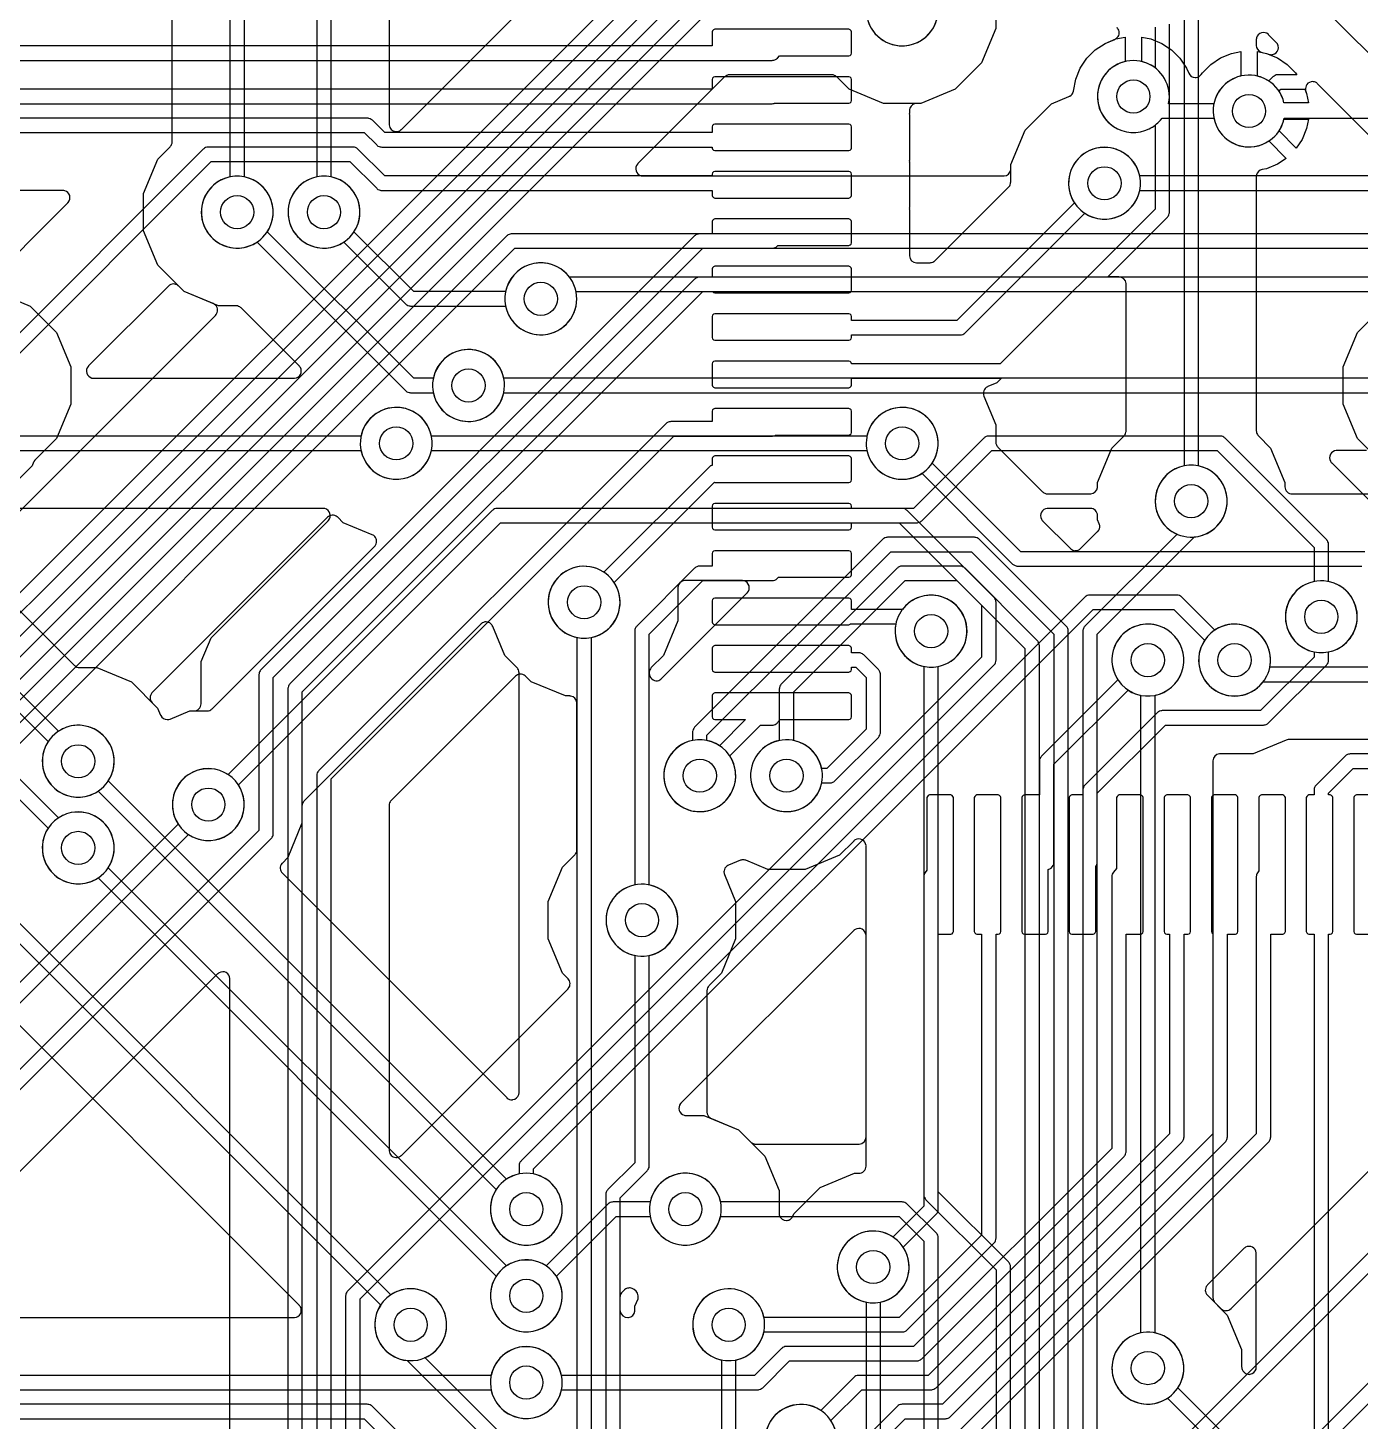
# Model space of a CAD drawing. Header units: millimetres. Extents: x 0 to 100, y 0 to 100.
# Drawn here: x 45.95 to 60, y 57.2 to 71.9 of the extents above; entities that cross this region are included whole.
import ezdxf

# ---------------------------------------------------------------- set-up
doc = ezdxf.new("R2010")
doc.units = ezdxf.units.MM

msp = doc.modelspace()

# ---------------------------------------------------------------- linework, layer by layer
at = {"layer": '16_copper'}
for points in [[(49.147, 69.58, 0.818106), (49.149, 70.323), (49.149, 76.505), (49.148, 76.513), (49.147, 76.522, 0.087654), (49.137, 76.546), (49.132, 76.552), (49.127, 76.559), (33.866, 91.82), (33.984, 91.938), (33.984, 92.562), (33.542, 93.004), (32.918, 93.004), (32.476, 92.562), (32.476, 91.938), (32.918, 91.496), (33.542, 91.496), (33.758, 91.712), (48.997, 76.473), (48.997, 70.323), (48.951, 70.31, 0.876976), (49.098, 69.573)], [(57.978, 71.095), (57.979, 71.097, 0.376374), (57.729, 71.53), (57.695, 71.539), (57.695, 71.798), (57.792, 71.779), (57.907, 71.731), (58.01, 71.662), (58.098, 71.574), (58.167, 71.47), (58.19, 71.417, 0.29476), (58.258, 71.37), (58.264, 71.37), (58.27, 71.37, 0.171147), (58.323, 71.404), (58.335, 71.421), (58.423, 71.509), (58.527, 71.579), (58.642, 71.626), (58.739, 71.646), (58.739, 71.386), (58.705, 71.377, 0.2663), (58.455, 71.095)], [(58.994, 71.358), (58.948, 71.377), (58.914, 71.386), (58.914, 71.646), (59.011, 71.626), (59.126, 71.579), (59.229, 71.509), (59.317, 71.421), (59.332, 71.399), (59.131, 71.399), (59.123, 71.398), (59.114, 71.398, 0.087654), (59.09, 71.387), (59.084, 71.382), (59.077, 71.377), (59.035, 71.335)], [(51.433, 68.665, 0.414214), (51.731, 69.111), (51.73, 69.113), (64.094, 69.113), (64.106, 69.068, 1), (64.824, 69.311), (64.805, 69.357, 0.714263), (64.094, 69.266), (51.66, 69.266), (51.644, 69.287, 1), (51.074, 68.787), (51.109, 68.752, 0.198912), (51.384, 68.659)], [(50.671, 67.751, 0.301666), (50.968, 68.047), (60.436, 68.047), (60.449, 68.001, 1), (61.166, 68.245), (61.148, 68.29, 0.714263), (60.436, 68.199), (50.968, 68.199), (50.956, 68.245, 1), (50.238, 68.001), (50.257, 67.955, 0.303347), (50.622, 67.745)], [(49.909, 67.141, 0.301666), (50.206, 67.437), (54.798, 67.437), (54.81, 67.391, 1), (55.528, 67.635), (55.509, 67.681, 0.714263), (54.798, 67.589), (50.206, 67.589), (50.194, 67.635, 1), (49.476, 67.391), (49.495, 67.346, 0.303347), (49.86, 67.135)], [(47.928, 63.331, 0.532534), (48.17, 63.912), (50.933, 66.675), (55.321, 66.675), (55.33, 66.676), (55.338, 66.677, 0.087654), (55.363, 66.687), (55.368, 66.692), (55.375, 66.697), (56.115, 67.437), (58.49, 67.437), (59.512, 66.415), (59.512, 66.056), (59.467, 66.043, 1), (59.71, 65.326), (59.756, 65.344, 0.714263), (59.665, 66.056), (59.665, 66.446), (59.663, 66.455), (59.663, 66.463, 0.087654), (59.652, 66.488), (59.648, 66.493), (59.642, 66.5), (58.575, 67.567), (58.569, 67.572), (58.562, 67.578, 0.087651), (58.538, 67.588), (58.53, 67.588), (58.522, 67.589), (56.083, 67.589), (56.075, 67.588), (56.066, 67.588, 0.087654), (56.042, 67.577), (56.036, 67.572), (56.029, 67.567), (55.29, 66.827), (50.902, 66.827), (50.893, 66.826), (50.885, 66.826, 0.087654), (50.86, 66.815), (50.855, 66.81), (50.848, 66.805), (48.062, 64.02), (48.021, 64.043, 1), (47.686, 63.363), (47.732, 63.344, 0.09849), (47.878, 63.325)], [(47.424, 64.6, 0.087643), (47.45, 64.605), (47.657, 64.691), (47.84, 64.691), (47.848, 64.692), (47.857, 64.693, 0.087654), (47.881, 64.703), (47.887, 64.708), (47.894, 64.713), (49.605, 66.425), (49.611, 66.433), (49.617, 66.44, 0.383473), (49.597, 66.54), (49.59, 66.544), (49.581, 66.549), (49.275, 66.676), (49.218, 66.733), (49.213, 66.737, 0.39257), (49.11, 66.733), (47.262, 64.885), (47.259, 64.88, 0.392527), (47.262, 64.777), (47.319, 64.72), (47.35, 64.646), (47.353, 64.641, 0.274641), (47.418, 64.599)], [(56.998, 66.382, 0.197431), (57.051, 66.403), (57.23, 66.582), (57.231, 66.583), (57.232, 66.584, 0.218356), (57.252, 66.645), (57.249, 66.655), (57.247, 66.663), (57.247, 66.664), (57.246, 66.665), (57.229, 66.707), (57.229, 66.751, 0.414214), (57.153, 66.827), (56.704, 66.827), (56.701, 66.827), (56.698, 66.827, 0.54841), (56.637, 66.714), (56.642, 66.707), (56.646, 66.701, 0.015772), (56.65, 66.697), (56.944, 66.403), (56.948, 66.4, 0.163397), (56.993, 66.381)], [(48.232, 39.862, 0.818106), (48.235, 40.605), (48.235, 49.651), (51.87, 53.286), (51.875, 53.293), (51.88, 53.299, 0.087651), (51.89, 53.324), (51.891, 53.331), (51.892, 53.34), (51.892, 65.466), (51.938, 65.478, 1), (51.694, 66.196), (51.648, 66.177, 0.714263), (51.74, 65.466), (51.74, 53.372), (48.105, 49.736), (48.099, 49.729), (48.094, 49.723, 0.087651), (48.084, 49.698), (48.083, 49.691), (48.082, 49.682), (48.082, 40.605), (48.037, 40.592, 0.876976), (48.183, 39.855)], [(52.581, 65.01), (52.589, 65.01, 0.081844), (52.615, 65.019), (52.622, 65.024), (52.628, 65.028, 0.014521), (52.632, 65.032), (53.535, 65.935), (53.537, 65.938), (53.539, 65.939, 0.54841), (53.502, 66.063), (53.494, 66.064), (53.486, 66.065, 0.01577), (53.482, 66.065), (52.88, 66.065), (52.874, 66.065, 0.371552), (52.805, 65.995), (52.805, 65.995), (52.805, 65.994), (52.804, 65.989), (52.804, 65.64), (52.653, 65.277), (52.524, 65.148), (52.519, 65.141), (52.514, 65.135, 0.087651), (52.504, 65.11), (52.503, 65.103, 0.431391), (52.573, 65.01)], [(51.062, 60.591), (51.065, 60.591, 0.294754), (51.127, 60.645), (51.129, 60.654), (51.13, 60.661, 0.01577), (51.13, 60.666), (51.13, 65.094), (51.129, 65.103), (51.128, 65.111, 0.087654), (51.118, 65.135), (51.113, 65.141), (51.108, 65.148), (50.979, 65.277), (50.852, 65.583), (50.847, 65.591), (50.842, 65.6, 0.383476), (50.742, 65.619), (50.736, 65.614), (50.728, 65.607), (48.864, 63.743), (48.859, 63.737), (48.853, 63.73, 0.087651), (48.843, 63.706), (48.843, 63.698), (48.841, 63.69), (48.841, 63.507), (48.691, 63.144), (48.634, 63.086), (48.63, 63.082, 0.39257), (48.634, 62.979), (51, 60.612), (51.002, 60.61), (51.004, 60.608, 0.198911), (51.06, 60.59)], [(57.834, 57.388, 0.818106), (57.836, 58.131), (57.836, 64.856), (57.881, 64.868, 1), (57.638, 65.586), (57.592, 65.567, 0.714263), (57.683, 64.856), (57.683, 58.131), (57.638, 58.118, 0.876976), (57.784, 57.381)], [(62.253, 64.703, 1), (62.105, 65.447), (62.057, 65.434, 0.2663), (61.808, 65.151), (59.045, 65.151), (59.046, 65.153, 1), (58.302, 65.301), (58.296, 65.252, 0.716589), (58.959, 64.977), (58.975, 64.999), (61.808, 64.999), (61.82, 64.953, 0.339454), (62.204, 64.697)], [(51.28, 59.064, 1), (51.132, 59.808), (51.085, 59.795, 0.063998), (50.998, 59.752), (46.798, 63.952), (46.822, 63.993, 1), (46.142, 64.328), (46.123, 64.282, 0.714262), (46.691, 63.844), (50.89, 59.645), (50.866, 59.604, 0.577348), (51.231, 59.058)], [(51.28, 58.15, 1), (51.132, 58.893), (51.085, 58.88, 0.063998), (50.998, 58.838), (46.798, 63.037), (46.822, 63.078, 1), (46.142, 63.414), (46.123, 63.368, 0.714262), (46.691, 62.93), (50.89, 58.73), (50.866, 58.689, 0.577348), (51.231, 58.143)], [(54.717, 60.123, 0.392588), (54.788, 60.198), (54.788, 63.265), (54.787, 63.268), (54.788, 63.271, 0.548396), (54.674, 63.332), (54.667, 63.327), (54.661, 63.322, 0.015772), (54.658, 63.319), (54.509, 63.171), (54.146, 63.02), (53.753, 63.02), (53.522, 63.116), (53.513, 63.118), (53.505, 63.121, 0.087652), (53.479, 63.121), (53.472, 63.118), (53.463, 63.116), (53.337, 63.064), (53.332, 63.061, 0.392506), (53.296, 62.964), (53.413, 62.68), (53.413, 62.288), (53.263, 61.924), (53.134, 61.795), (53.129, 61.788), (53.123, 61.782, 0.087651), (53.113, 61.757), (53.113, 61.75), (53.111, 61.741), (53.111, 60.461), (53.112, 60.46), (53.111, 60.458, 0.218346), (53.14, 60.402), (53.15, 60.396), (53.156, 60.392, 0.00789), (53.158, 60.391), (53.442, 60.273), (53.572, 60.144), (53.578, 60.139), (53.585, 60.134, 0.087651), (53.609, 60.124), (53.617, 60.123), (53.626, 60.122), (54.712, 60.122)], [(50.061, 57.845, 1), (49.913, 58.589), (49.865, 58.576, 0.063998), (49.779, 58.533), (45.579, 62.733), (45.603, 62.774, 1), (44.923, 63.109), (44.904, 63.063, 0.714262), (45.471, 62.625), (49.671, 58.425), (49.647, 58.384, 0.577348), (50.012, 57.839)], [(57.986, 56.321, 0.532534), (58.228, 56.901), (62.733, 61.406), (62.774, 61.382, 1), (63.109, 62.062), (63.063, 62.081, 0.714262), (62.625, 61.513), (58.121, 57.009), (58.08, 57.033, 1), (57.744, 56.353), (57.79, 56.334, 0.09849), (57.937, 56.315)], [(58.596, 55.559, 0.532534), (58.838, 56.139), (63.342, 60.644), (63.383, 60.62, 1), (63.718, 61.3), (63.673, 61.319, 0.714262), (63.234, 60.751), (58.73, 56.247), (58.689, 56.271, 1), (58.354, 55.591), (58.4, 55.572, 0.09849), (58.546, 55.553)], [(55.548, 56.321, 0.818106), (55.55, 57.064), (55.55, 59.131), (55.549, 59.14), (55.548, 59.148, 0.087654), (55.538, 59.173), (55.533, 59.178), (55.527, 59.185), (55.223, 59.49), (55.216, 59.495), (55.209, 59.5, 0.087651), (55.185, 59.51), (55.177, 59.511), (55.169, 59.512), (53.254, 59.512), (53.242, 59.558, 1), (52.524, 59.314), (52.543, 59.268, 0.714263), (53.254, 59.36), (55.137, 59.36), (55.397, 59.1), (55.397, 57.064), (55.352, 57.052, 0.876976), (55.498, 56.315)], [(51.28, 57.235, 1), (51.132, 57.979), (51.085, 57.966, 0.2663), (50.835, 57.683), (41.942, 57.683), (41.007, 58.618), (41.031, 58.659, 1), (40.351, 58.994), (40.332, 58.948, 0.714262), (40.899, 58.51), (41.856, 57.553), (41.863, 57.548), (41.869, 57.543, 0.087651), (41.894, 57.533), (41.901, 57.532), (41.91, 57.531), (50.835, 57.531), (50.848, 57.485, 0.339454), (51.231, 57.229)], [(51.28, 54.645, 0.818106), (51.283, 55.388), (51.283, 55.626), (51.281, 55.634), (51.281, 55.643, 0.087654), (51.27, 55.667), (51.266, 55.673), (51.26, 55.68), (49.584, 57.356), (49.577, 57.361), (49.571, 57.367, 0.087651), (49.546, 57.377), (49.539, 57.377), (49.53, 57.379), (41.672, 57.379), (41.659, 57.424, 1), (40.942, 57.181), (40.96, 57.135, 0.714263), (41.672, 57.226), (49.498, 57.226), (51.13, 55.594), (51.13, 55.388), (51.085, 55.375, 0.876976), (51.231, 54.638)], [(53.109, 54.492, 0.532534), (53.352, 55.073), (54.156, 55.877), (54.161, 55.884), (54.166, 55.89, 0.087651), (54.176, 55.915), (54.177, 55.922), (54.178, 55.931), (54.178, 56.626), (54.224, 56.639, 1), (53.98, 57.356), (53.934, 57.338, 0.714263), (54.026, 56.626), (54.026, 55.962), (53.244, 55.18), (53.203, 55.204, 1), (52.868, 54.524), (52.913, 54.505, 0.09849), (53.06, 54.486)]]:
    msp.add_lwpolyline(points, format="xyb", close=True, dxfattribs=at)
for points in [[(30.448, 90.754), (48.082, 73.12), (48.082, 70.323), (48.037, 70.31, 0.876976), (48.183, 69.573), (48.232, 69.58, 0.818106), (48.235, 70.323), (48.235, 73.152), (48.233, 73.16), (48.233, 73.169, 0.087654), (48.222, 73.193), (48.218, 73.199), (48.212, 73.206), (30.534, 90.884)], [(49.759, 73.764), (49.759, 70.877), (49.759, 70.874), (49.759, 70.871, 0.374468), (49.83, 70.801), (49.838, 70.801), (49.846, 70.801, 0.090532), (49.872, 70.81), (49.879, 70.816), (49.885, 70.82, 0.015772), (49.889, 70.823), (53.078, 74.013)], [(38.307, 59.241), (47.929, 68.863), (47.935, 68.871), (47.941, 68.879, 0.383473), (47.92, 68.979), (47.914, 68.982), (47.904, 68.988), (47.599, 69.114), (47.321, 69.392), (47.171, 69.755), (47.171, 70.148), (47.321, 70.511), (47.45, 70.64), (47.455, 70.647), (47.461, 70.654, 0.087651), (47.471, 70.678), (47.471, 70.686), (47.473, 70.694), (47.473, 72.836)], [(56.157, 72.282), (56.157, 71.889), (56.006, 71.526), (55.728, 71.248), (55.365, 71.097), (54.972, 71.097), (54.609, 71.248), (54.48, 71.377), (54.473, 71.382), (54.467, 71.388, 0.087651), (54.442, 71.398), (54.435, 71.398), (54.426, 71.399), (53.351, 71.399), (53.342, 71.398), (53.334, 71.398, 0.087654), (53.309, 71.387), (53.304, 71.382), (53.297, 71.377), (52.383, 70.463), (52.381, 70.46), (52.379, 70.459, 0.54841), (52.416, 70.335), (52.424, 70.334), (52.432, 70.333, 0.01577), (52.436, 70.333), (56.238, 70.333), (56.244, 70.333, 0.353397), (56.314, 70.398), (56.314, 70.403), (56.315, 70.409), (56.315, 70.453), (56.465, 70.816), (56.743, 71.094), (56.928, 71.171), (56.932, 71.173), (56.937, 71.175, 0.144307), (56.967, 71.206), (56.968, 71.21), (56.969, 71.211), (56.969, 71.213, 0.045444), (56.974, 71.226), (56.999, 71.355), (57.047, 71.47), (57.116, 71.574), (57.204, 71.662), (57.308, 71.731), (57.423, 71.779), (57.52, 71.798), (57.52, 71.539), (57.485, 71.53, 1), (57.729, 70.812), (57.775, 70.831, 0.098492), (57.892, 70.921), (57.909, 70.942), (58.455, 70.942), (58.468, 70.897, 0.764881), (59.198, 70.942), (61.996, 70.942)], [(54.81, 71.963, 1), (55.528, 72.207)], [(52.981, 72.139), (38.199, 57.356), (38.193, 57.349), (38.188, 57.343, 0.087651), (38.178, 57.318), (38.177, 57.311), (38.176, 57.302), (38.176, 47.428)], [(62.452, 70.333), (57.674, 70.333), (57.661, 70.378, 1), (56.944, 70.135), (56.962, 70.089, 0.714263), (57.674, 70.18), (62.484, 70.18)], [(62.3, 69.723), (51.054, 69.723), (51.046, 69.722), (51.037, 69.721, 0.087654), (51.013, 69.711), (51.007, 69.706), (51, 69.701), (43.99, 62.69), (43.985, 62.683), (43.979, 62.677, 0.087651), (43.969, 62.652), (43.969, 62.645), (43.967, 62.636), (43.967, 62.55), (43.922, 62.538, 0.876976), (44.068, 61.801), (44.118, 61.807, 0.818106), (44.12, 62.55), (44.12, 62.605), (51.086, 69.571), (62.332, 69.571)], [(60.065, 67.437), (59.752, 67.437), (59.749, 67.437), (59.746, 67.437, 0.54841), (59.685, 67.324), (59.69, 67.317), (59.694, 67.31, 0.015772), (59.698, 67.307), (60.17, 66.835)], [(61.906, 51.74), (57.226, 56.42), (57.226, 65.5), (58.253, 66.527), (58.291, 66.532), (58.339, 66.545, 1), (58.095, 67.262), (58.049, 67.244, 0.621842), (58.049, 66.564), (58.067, 66.556), (57.096, 65.586), (57.091, 65.579), (57.086, 65.573, 0.087651), (57.076, 65.548), (57.075, 65.541), (57.074, 65.532), (57.074, 56.388), (57.075, 56.38), (57.076, 56.371, 0.087654), (57.086, 56.347), (57.091, 56.341), (57.096, 56.334), (61.821, 51.61)], [(56.921, 56.267), (56.921, 65.532), (56.92, 65.54), (56.92, 65.549, 0.087654), (56.909, 65.573), (56.904, 65.579), (56.899, 65.586), (55.985, 66.5), (55.978, 66.505), (55.971, 66.511, 0.087651), (55.947, 66.521), (55.939, 66.521), (55.931, 66.523), (55.016, 66.523), (55.008, 66.521), (55, 66.521, 0.087654), (54.975, 66.51), (54.969, 66.506), (54.963, 66.5), (52.981, 64.519), (52.976, 64.512), (52.971, 64.506, 0.087651), (52.961, 64.481), (52.96, 64.474), (52.959, 64.465), (52.959, 64.379), (52.913, 64.367, 1), (53.157, 63.649), (53.203, 63.668, 0.714263), (53.111, 64.379), (53.111, 64.434), (55.048, 66.37), (55.899, 66.37), (56.769, 65.5), (56.769, 56.236)], [(56.617, 55.048), (56.617, 65.38), (56.615, 65.388), (56.615, 65.396, 0.087654), (56.604, 65.421), (56.6, 65.427), (56.594, 65.433), (55.832, 66.195), (55.825, 66.201), (55.819, 66.206, 0.087651), (55.794, 66.216), (55.787, 66.217), (55.778, 66.218), (55.169, 66.218), (55.16, 66.217), (55.152, 66.216, 0.087654), (55.127, 66.206), (55.122, 66.201), (55.115, 66.195), (53.896, 64.976), (53.891, 64.969), (53.885, 64.963, 0.087651), (53.875, 64.938), (53.875, 64.931), (53.873, 64.922), (53.873, 64.379), (53.828, 64.367, 1), (54.071, 63.649), (54.117, 63.668, 0.714263), (54.026, 64.379), (54.026, 64.891), (55.2, 66.065), (55.747, 66.065), (56.464, 65.348), (56.464, 55.016)], [(56.312, 54.896), (56.312, 58.826), (56.311, 58.835), (56.31, 58.843, 0.087654), (56.3, 58.868), (56.295, 58.873), (56.289, 58.88), (55.55, 59.62), (55.55, 65.161), (55.595, 65.173, 1), (55.352, 65.891), (55.306, 65.872, 0.714263), (55.397, 65.161), (55.397, 59.588), (55.399, 59.58), (55.399, 59.572, 0.087654), (55.41, 59.547), (55.414, 59.541), (55.42, 59.535), (56.159, 58.795), (56.159, 54.864)], [(61.436, 64.389), (59.247, 64.389), (59.242, 64.388), (59.238, 64.388, 0.06891), (59.218, 64.383), (58.87, 64.239), (58.522, 64.239), (58.516, 64.239, 0.392588), (58.445, 64.163), (58.445, 58.502), (58.447, 58.494), (58.447, 58.485, 0.087664), (58.458, 58.461), (58.462, 58.455), (58.468, 58.448), (58.529, 58.387), (58.533, 58.384, 0.163359), (58.578, 58.365), (58.583, 58.366, 0.197431), (58.637, 58.387), (61.931, 61.682)], [(52.197, 53.188), (52.197, 59.557), (52.479, 59.839), (52.485, 59.846), (52.49, 59.853, 0.087651), (52.5, 59.877), (52.501, 59.885), (52.502, 59.893), (52.502, 62.113), (52.547, 62.125, 1), (52.304, 62.843), (52.258, 62.824, 0.714263), (52.349, 62.113), (52.349, 59.925), (52.067, 59.642), (52.062, 59.635), (52.056, 59.629, 0.087651), (52.046, 59.604), (52.046, 59.597), (52.045, 59.588), (52.045, 53.219)], [(42.226, 58.293), (48.757, 58.293), (48.76, 58.293), (48.763, 58.293, 0.54841), (48.824, 58.406), (48.818, 58.413), (48.814, 58.42, 0.015772), (48.811, 58.423), (45.303, 61.931)], [(54.94, 54.102), (54.94, 58.455), (54.986, 58.468, 1), (54.742, 59.185), (54.696, 59.166, 0.714263), (54.788, 58.455), (54.788, 54.134)], [(53.416, 56.083), (53.416, 57.846), (53.462, 57.858, 1), (53.218, 58.576), (53.172, 58.557, 0.714263), (53.264, 57.846), (53.264, 56.115)]]:
    msp.add_lwpolyline(points, format="xyb", dxfattribs=at)
for points in [[(53.591, 73.663), (22.654, 42.726)], [(22.784, 42.64), (53.676, 73.533)], [(53.439, 73.053), (37.894, 57.509)], [(38.024, 57.423), (53.524, 72.923)], [(38.329, 47.396), (38.329, 57.271), (53.067, 72.009)], [(45.612, 69.111), (45.975, 68.96), (46.253, 68.682), (46.403, 68.319), (46.403, 67.926), (46.253, 67.563), (46.029, 67.339), (46.026, 67.336), (46.023, 67.333), (46.019, 67.327), (46.016, 67.322), (46.014, 67.318), (46.012, 67.315), (45.997, 67.277), (38.199, 59.48)]]:
    msp.add_lwpolyline(points, dxfattribs=at)
msp.add_lwpolyline([(59.194, 71.106), (59.185, 71.14), (59.166, 71.186), (59.143, 71.227), (59.163, 71.247), (59.416, 71.247), (59.434, 71.203), (59.454, 71.106)], close=True, dxfattribs=at)
at = {"layer": '1_copper'}
for points in [[(58.291, 66.532, 0.818106), (58.293, 67.275), (58.293, 72.085), (58.292, 72.094), (58.291, 72.102, 0.087654), (58.281, 72.127), (58.276, 72.132), (58.271, 72.139), (57.683, 72.726), (57.683, 73.848), (57.729, 73.86, 1), (57.485, 74.578), (57.44, 74.559, 0.714263), (57.531, 73.848), (57.531, 72.695), (57.532, 72.686), (57.533, 72.678, 0.087654), (57.543, 72.653), (57.548, 72.648), (57.553, 72.641), (58.141, 72.054), (58.141, 67.275), (58.095, 67.262, 0.876976), (58.242, 66.525)], [(59.07, 71.613), (59.074, 71.613, 0.604796), (59.114, 71.742), (59.033, 71.823), (59.03, 71.825), (59.029, 71.827, 0.54841), (58.905, 71.79), (58.904, 71.782), (58.903, 71.774), (58.903, 71.772), (58.903, 71.77), (58.903, 71.71, 0.294756), (58.947, 71.641), (58.955, 71.639), (58.964, 71.636), (59.011, 71.626), (59.031, 71.618, 0.117364), (59.066, 71.612)], [(59.143, 70.81, 0.063998), (59.185, 70.897), (59.194, 70.931), (59.454, 70.931), (59.434, 70.834), (59.387, 70.719), (59.325, 70.627)], [(54.62, 68.605), (54.63, 68.615), (54.635, 68.628), (54.635, 68.656), (55.778, 68.656), (55.787, 68.657), (55.795, 68.658, 0.087654), (55.82, 68.668), (55.825, 68.673), (55.832, 68.679), (57.094, 69.94), (57.135, 69.916, 1), (57.47, 70.596), (57.424, 70.615, 0.714262), (56.986, 70.048), (55.747, 68.809), (54.635, 68.809), (54.635, 68.852), (54.63, 68.865), (54.62, 68.875), (54.607, 68.88), (53.193, 68.88), (53.18, 68.875), (53.17, 68.865), (53.165, 68.852), (53.165, 68.628), (53.17, 68.615), (53.18, 68.605), (53.193, 68.6), (54.607, 68.6)], [(50.671, 67.751, 1), (50.523, 68.495), (50.475, 68.482, 0.2663), (50.226, 68.199), (50.019, 68.199), (48.475, 69.743), (48.498, 69.784, 1), (47.818, 70.119), (47.8, 70.073, 0.714262), (48.367, 69.635), (49.933, 68.069), (49.94, 68.064), (49.947, 68.058, 0.087651), (49.971, 68.048), (49.979, 68.048), (49.987, 68.047), (50.226, 68.047), (50.238, 68.001, 0.339454), (50.622, 67.745)], [(51.433, 68.665, 1), (51.285, 69.409), (51.237, 69.396, 0.2663), (50.988, 69.113), (50.019, 69.113), (49.389, 69.743), (49.413, 69.784, 1), (48.733, 70.119), (48.714, 70.073, 0.714262), (49.281, 69.635), (49.933, 68.983), (49.94, 68.978), (49.947, 68.973, 0.087651), (49.971, 68.963), (49.979, 68.962), (49.987, 68.961), (50.988, 68.961), (51, 68.915, 0.339454), (51.384, 68.659)], [(46.556, 63.789, 1), (46.408, 64.532), (46.36, 64.519, 0.063998), (46.273, 64.477), (41.312, 69.438), (41.336, 69.479, 1), (40.656, 69.814), (40.637, 69.769, 0.714262), (41.204, 69.33), (46.166, 64.369), (46.142, 64.328, 0.577348), (46.507, 63.782)], [(46.556, 62.874, 1), (46.408, 63.618), (46.36, 63.605, 0.063998), (46.273, 63.562), (41.312, 68.524), (41.336, 68.565, 1), (40.656, 68.9), (40.637, 68.854, 0.714262), (41.204, 68.416), (46.166, 63.455), (46.142, 63.414, 0.577348), (46.507, 62.868)], [(48.76, 68.199), (48.763, 68.199, 0.54841), (48.824, 68.312), (48.818, 68.319), (48.814, 68.326, 0.015772), (48.811, 68.329), (48.199, 68.941), (48.192, 68.947), (48.185, 68.952, 0.087651), (48.161, 68.962), (48.153, 68.963), (48.145, 68.964), (47.962, 68.964), (47.599, 69.114), (47.542, 69.172), (47.537, 69.175, 0.39257), (47.434, 69.172), (46.591, 68.329), (46.59, 68.327), (46.587, 68.325, 0.54841), (46.625, 68.202), (46.633, 68.201), (46.64, 68.199, 0.01577), (46.645, 68.199), (48.757, 68.199)], [(44.118, 67.141, 0.301666), (44.415, 67.437), (49.464, 67.437), (49.476, 67.391, 1), (50.194, 67.635), (50.175, 67.681, 0.714263), (49.464, 67.589), (44.415, 67.589), (44.402, 67.635, 1), (43.685, 67.391), (43.704, 67.346, 0.303347), (44.068, 67.135)], [(51.89, 65.465, 0.532534), (52.132, 66.045), (53.189, 67.102), (53.193, 67.1), (54.607, 67.1), (54.62, 67.105), (54.63, 67.115), (54.635, 67.128), (54.635, 67.352), (54.63, 67.365), (54.62, 67.375), (54.607, 67.38), (53.193, 67.38), (53.18, 67.375), (53.17, 67.365), (53.165, 67.352), (53.165, 67.281), (53.158, 67.278), (53.15, 67.275, 0.015774), (53.146, 67.272), (53.141, 67.268), (53.134, 67.262), (52.025, 66.153), (51.984, 66.177, 1), (51.648, 65.497), (51.694, 65.478, 0.09849), (51.841, 65.459)], [(52.5, 62.112, 0.818106), (52.502, 62.855), (52.502, 65.5), (53.067, 66.065), (53.797, 66.065), (53.805, 66.066), (53.812, 66.067, 0.093165), (53.839, 66.078), (53.844, 66.082), (53.85, 66.087), (53.864, 66.1), (54.607, 66.1), (54.62, 66.105), (54.63, 66.115), (54.635, 66.128), (54.635, 66.352), (54.63, 66.365), (54.62, 66.375), (54.607, 66.38), (53.193, 66.38), (53.18, 66.375), (53.17, 66.365), (53.165, 66.352), (53.165, 66.218), (53.035, 66.218), (53.027, 66.217), (53.018, 66.216, 0.087654), (52.994, 66.206), (52.988, 66.201), (52.981, 66.195), (52.372, 65.586), (52.367, 65.579), (52.361, 65.573, 0.087651), (52.351, 65.548), (52.351, 65.541), (52.349, 65.532), (52.349, 62.855), (52.304, 62.843, 0.876976), (52.45, 62.106)], [(57.195, 62.34), (57.205, 62.35), (57.21, 62.363), (57.21, 63.047), (57.211, 63.049, 0.160492), (57.226, 63.094), (57.226, 63.824), (57.944, 64.541), (58.979, 64.541), (58.987, 64.543), (58.996, 64.543, 0.087654), (59.02, 64.554), (59.026, 64.558), (59.033, 64.564), (59.642, 65.173), (59.647, 65.18), (59.653, 65.187, 0.087651), (59.663, 65.211), (59.663, 65.219), (59.665, 65.227), (59.665, 65.313), (59.71, 65.326, 1), (59.467, 66.043), (59.421, 66.024, 0.714263), (59.512, 65.313), (59.512, 65.259), (58.947, 64.694), (57.912, 64.694), (57.904, 64.693), (57.895, 64.692, 0.087654), (57.871, 64.682), (57.865, 64.677), (57.858, 64.671), (57.096, 63.909), (57.091, 63.903), (57.086, 63.896, 0.087651), (57.076, 63.872), (57.075, 63.864), (57.074, 63.856), (57.074, 63.805), (56.958, 63.805), (56.945, 63.8), (56.935, 63.79), (56.93, 63.777), (56.93, 62.363), (56.935, 62.35), (56.945, 62.34), (56.958, 62.335), (57.182, 62.335)], [(51.28, 59.064, 0.818106), (51.283, 59.807), (51.283, 59.862), (57.182, 65.761), (58.033, 65.761), (58.358, 65.436, 0.996926), (58.989, 65.017), (59.014, 65.06, 0.764883), (58.465, 65.544), (58.118, 65.891), (58.111, 65.896), (58.105, 65.901, 0.087651), (58.08, 65.911), (58.073, 65.912), (58.064, 65.913), (57.15, 65.913), (57.142, 65.912), (57.133, 65.911, 0.087654), (57.109, 65.901), (57.103, 65.896), (57.096, 65.891), (51.153, 59.947), (51.147, 59.94), (51.142, 59.934, 0.087651), (51.132, 59.909), (51.131, 59.902), (51.13, 59.893), (51.13, 59.807), (51.085, 59.795, 0.876976), (51.231, 59.058)], [(55.548, 65.16, 1), (55.4, 65.904), (55.352, 65.891, 0.131653), (55.189, 65.782), (55.172, 65.761), (54.635, 65.761), (54.635, 65.852), (54.63, 65.865), (54.62, 65.875), (54.607, 65.88), (53.193, 65.88), (53.18, 65.875), (53.17, 65.865), (53.165, 65.852), (53.165, 65.628), (53.17, 65.615), (53.18, 65.605), (53.193, 65.6), (54.607, 65.6), (54.62, 65.605), (54.623, 65.608), (55.102, 65.608), (55.102, 65.606, 0.493144), (55.498, 65.154)], [(56.695, 62.34), (56.705, 62.35), (56.71, 62.363), (56.71, 63.02), (56.716, 63.022), (56.725, 63.025, 0.229064), (56.767, 63.076), (56.768, 63.084), (56.769, 63.094), (56.769, 64.129), (57.551, 64.911), (57.592, 64.887, 1), (57.927, 65.567), (57.881, 65.586, 0.714262), (57.443, 65.019), (56.639, 64.214), (56.634, 64.207), (56.628, 64.201, 0.087651), (56.618, 64.176), (56.618, 64.169), (56.617, 64.16), (56.617, 63.805), (56.458, 63.805), (56.445, 63.8), (56.435, 63.79), (56.43, 63.777), (56.43, 62.363), (56.435, 62.35), (56.445, 62.34), (56.458, 62.335), (56.682, 62.335)], [(54.024, 63.636, 0.301666), (54.321, 63.932), (54.407, 63.932), (54.415, 63.933), (54.424, 63.934, 0.087654), (54.448, 63.944), (54.454, 63.949), (54.461, 63.954), (54.918, 64.411), (54.923, 64.418), (54.928, 64.425, 0.087651), (54.938, 64.449), (54.939, 64.457), (54.94, 64.465), (54.94, 65.075), (54.939, 65.083), (54.938, 65.092, 0.087654), (54.928, 65.116), (54.923, 65.122), (54.918, 65.129), (54.765, 65.281), (54.759, 65.286), (54.752, 65.292, 0.087651), (54.728, 65.302), (54.72, 65.302), (54.712, 65.303), (54.635, 65.303), (54.635, 65.352), (54.63, 65.365), (54.62, 65.375), (54.607, 65.38), (53.193, 65.38), (53.18, 65.375), (53.17, 65.365), (53.165, 65.352), (53.165, 65.128), (53.17, 65.115), (53.18, 65.105), (53.193, 65.1), (54.607, 65.1), (54.62, 65.105), (54.63, 65.115), (54.635, 65.128), (54.635, 65.151), (54.68, 65.151), (54.788, 65.043), (54.788, 64.497), (54.375, 64.084), (54.321, 64.084), (54.308, 64.13, 1), (53.591, 63.886), (53.61, 63.84, 0.303347), (53.974, 63.63)], [(49.838, 59.981), (49.846, 59.981, 0.090532), (49.872, 59.99), (49.879, 59.995), (49.885, 59.999, 0.015772), (49.889, 60.003), (51.646, 61.759), (51.649, 61.764, 0.392527), (51.646, 61.867), (51.588, 61.924), (51.438, 62.288), (51.438, 62.68), (51.588, 63.044), (51.717, 63.173), (51.723, 63.18), (51.728, 63.186, 0.087651), (51.738, 63.211), (51.739, 63.218), (51.74, 63.227), (51.74, 64.773), (51.739, 64.778, 0.353397), (51.674, 64.848), (51.669, 64.848), (51.664, 64.849), (51.62, 64.849), (51.256, 64.999), (51.199, 65.057), (51.195, 65.06, 0.39257), (51.091, 65.057), (49.781, 63.746), (49.776, 63.739), (49.77, 63.733, 0.087651), (49.76, 63.708), (49.76, 63.701), (49.759, 63.692), (49.759, 60.056), (49.759, 60.054), (49.759, 60.051, 0.374468), (49.83, 59.98)], [(53.109, 63.636, 0.532534), (53.352, 64.217), (53.676, 64.541), (53.797, 64.541), (53.798, 64.542), (53.799, 64.541, 0.144305), (53.84, 64.555), (53.85, 64.563), (53.855, 64.568, 0.003077), (53.856, 64.569), (53.882, 64.6), (54.607, 64.6), (54.62, 64.605), (54.63, 64.615), (54.635, 64.628), (54.635, 64.852), (54.63, 64.865), (54.62, 64.875), (54.607, 64.88), (53.193, 64.88), (53.18, 64.875), (53.17, 64.865), (53.165, 64.852), (53.165, 64.628), (53.17, 64.615), (53.18, 64.605), (53.193, 64.6), (53.519, 64.6), (53.244, 64.324), (53.203, 64.348, 1), (52.868, 63.668), (52.913, 63.649, 0.09849), (53.06, 63.63)], [(51.28, 57.235, 0.301666), (51.578, 57.531), (53.645, 57.531), (53.653, 57.532), (53.662, 57.533, 0.087654), (53.686, 57.543), (53.692, 57.548), (53.699, 57.553), (53.981, 57.836), (55.321, 57.836), (55.33, 57.837), (55.338, 57.838, 0.087654), (55.363, 57.848), (55.368, 57.853), (55.375, 57.858), (57.509, 59.992), (57.514, 59.999), (57.519, 60.005, 0.087651), (57.529, 60.03), (57.53, 60.037), (57.531, 60.046), (57.531, 62.335), (57.682, 62.335), (57.695, 62.34), (57.705, 62.35), (57.71, 62.363), (57.71, 63.777), (57.705, 63.79), (57.695, 63.8), (57.682, 63.805), (57.458, 63.805), (57.445, 63.8), (57.435, 63.79), (57.43, 63.777), (57.43, 63.028), (57.398, 62.992, 0.184481), (57.379, 62.941), (57.379, 60.077), (55.29, 57.988), (53.95, 57.988), (53.941, 57.987), (53.933, 57.986, 0.087654), (53.908, 57.976), (53.903, 57.971), (53.896, 57.966), (53.613, 57.683), (51.578, 57.683), (51.565, 57.729, 1), (50.848, 57.485), (50.866, 57.44, 0.303347), (51.231, 57.229)], [(53.414, 57.845, 0.301666), (53.711, 58.141), (55.169, 58.141), (55.177, 58.142), (55.186, 58.142, 0.087654), (55.21, 58.153), (55.216, 58.158), (55.223, 58.163), (56.137, 59.077), (56.142, 59.084), (56.148, 59.091, 0.087651), (56.158, 59.115), (56.158, 59.123), (56.159, 59.131), (56.159, 62.335), (56.182, 62.335), (56.195, 62.34), (56.205, 62.35), (56.21, 62.363), (56.21, 63.777), (56.205, 63.79), (56.195, 63.8), (56.182, 63.805), (55.958, 63.805), (55.945, 63.8), (55.935, 63.79), (55.93, 63.777), (55.93, 62.363), (55.935, 62.35), (55.945, 62.34), (55.958, 62.335), (56.007, 62.335), (56.007, 59.163), (55.137, 58.293), (53.711, 58.293), (53.699, 58.339, 1), (52.981, 58.095), (53, 58.049, 0.303347), (53.365, 57.839)], [(54.938, 58.455, 0.532534), (55.18, 59.035), (55.527, 59.382), (55.533, 59.389), (55.538, 59.395, 0.087651), (55.548, 59.42), (55.549, 59.427), (55.55, 59.436), (55.55, 62.335), (55.682, 62.335), (55.695, 62.34), (55.705, 62.35), (55.71, 62.363), (55.71, 63.777), (55.705, 63.79), (55.695, 63.8), (55.682, 63.805), (55.458, 63.805), (55.445, 63.8), (55.435, 63.79), (55.43, 63.777), (55.43, 63.01), (55.413, 62.987, 0.092084), (55.4, 62.962), (55.399, 62.954), (55.398, 62.946, 0.017311), (55.397, 62.941), (55.397, 59.468), (55.073, 59.143), (55.032, 59.166, 1), (54.696, 58.486), (54.742, 58.468, 0.09849), (54.889, 58.448)], [(53.954, 59.317), (53.958, 59.317, 0.117357), (53.991, 59.33), (53.994, 59.333), (53.997, 59.335, 0.085002), (54.017, 59.363), (54.027, 59.386), (54.304, 59.664), (54.668, 59.814), (54.712, 59.814, 0.414214), (54.788, 59.89), (54.788, 62.321), (54.787, 62.324), (54.788, 62.326, 0.54841), (54.674, 62.387), (54.667, 62.382), (54.661, 62.378, 0.015772), (54.658, 62.375), (52.837, 60.554), (52.835, 60.552), (52.833, 60.55, 0.54841), (52.87, 60.427), (52.879, 60.425), (52.886, 60.424, 0.01577), (52.891, 60.424), (53.079, 60.424), (53.442, 60.273), (53.72, 59.996), (53.871, 59.632), (53.871, 59.392), (53.872, 59.386), (53.872, 59.379), (53.873, 59.375), (53.874, 59.371, 0.344547), (53.95, 59.316)], [(51.28, 58.15, 0.532534), (51.523, 58.73), (52.152, 59.36), (52.512, 59.36), (52.524, 59.314, 1), (53.242, 59.558), (53.223, 59.604, 0.714263), (52.512, 59.512), (52.121, 59.512), (52.112, 59.511), (52.104, 59.51, 0.087654), (52.079, 59.5), (52.074, 59.495), (52.067, 59.49), (51.415, 58.838), (51.374, 58.862, 1), (51.039, 58.182), (51.085, 58.163, 0.09849), (51.231, 58.143)], [(58.835, 57.695), (58.838, 57.695, 0.294754), (58.9, 57.75), (58.901, 57.758), (58.902, 57.766, 0.015914), (58.903, 57.77), (58.903, 58.968), (58.902, 58.971), (58.902, 58.974, 0.54841), (58.789, 59.034), (58.782, 59.029), (58.776, 59.025, 0.015772), (58.773, 59.022), (58.387, 58.637), (58.384, 58.632, 0.39257), (58.387, 58.529), (58.597, 58.319), (58.747, 57.956), (58.747, 57.773), (58.749, 57.765), (58.749, 57.756, 0.085912), (58.76, 57.732), (58.764, 57.726), (58.77, 57.719), (58.772, 57.717), (58.774, 57.716), (58.774, 57.715), (58.774, 57.715), (58.775, 57.715), (58.777, 57.713, 0.198772), (58.832, 57.694)], [(52.282, 58.294, 0.353397), (52.351, 58.359), (52.351, 58.364), (52.352, 58.369), (52.352, 58.413), (52.384, 58.491), (52.386, 58.496, 0.311437), (52.343, 58.59), (52.321, 58.6, 0.071785), (52.3, 58.605), (52.298, 58.605), (52.296, 58.605, 0.110864), (52.254, 58.596), (52.246, 58.589), (52.239, 58.585, 0.006816), (52.238, 58.583), (52.217, 58.562, 0.144304), (52.196, 58.524), (52.195, 58.517), (52.194, 58.508), (52.194, 58.369), (52.195, 58.364), (52.195, 58.358, 0.3741), (52.276, 58.293)]]:
    msp.add_lwpolyline(points, format="xyb", close=True, dxfattribs=at)
for points in [[(58.163, 73.555), (65.456, 66.262)], [(60.248, 67.285), (59.97, 67.563), (59.82, 67.926), (59.82, 68.319), (59.97, 68.682), (60.248, 68.96)], [(60.655, 54.667), (59.665, 55.658), (59.665, 62.335), (59.682, 62.335), (59.695, 62.34), (59.705, 62.35), (59.71, 62.363), (59.71, 63.777), (59.705, 63.79), (59.695, 63.8), (59.682, 63.805), (59.665, 63.805), (59.665, 63.824), (59.925, 64.084), (61.233, 64.084)], [(60.182, 63.805), (59.958, 63.805), (59.945, 63.8), (59.935, 63.79), (59.93, 63.777), (59.93, 62.363), (59.935, 62.35), (59.945, 62.34), (59.958, 62.335), (60.182, 62.335)]]:
    msp.add_lwpolyline(points, dxfattribs=at)
for points in [[(55.336, 72.425, 1), (55.001, 71.745), (55.047, 71.726, 0.09849), (55.194, 71.707), (55.243, 71.713, 0.532534), (55.485, 72.294)], [(56.157, 72.072), (56.157, 71.889), (56.006, 71.526), (55.728, 71.248), (55.365, 71.097), (55.321, 71.097, 0.14431), (55.279, 71.085), (55.275, 71.081), (55.27, 71.078), (55.267, 71.074), (55.263, 71.071, 0.1393), (55.245, 71.021), (55.245, 70.999), (55.244, 70.998), (55.245, 70.99), (55.245, 70.989), (55.245, 70.988), (55.245, 70.987), (55.244, 70.981), (55.245, 70.98), (55.245, 70.499), (55.244, 70.498), (55.245, 70.49), (55.245, 70.489), (55.245, 70.488), (55.245, 70.487), (55.244, 70.481), (55.245, 70.48), (55.245, 69.999), (55.244, 69.998), (55.245, 69.99), (55.245, 69.989), (55.245, 69.988), (55.245, 69.987), (55.244, 69.981), (55.245, 69.98), (55.245, 69.494), (55.245, 69.489, 0.392588), (55.321, 69.418), (55.463, 69.418), (55.471, 69.419), (55.48, 69.42, 0.087654), (55.504, 69.43), (55.51, 69.435), (55.517, 69.441), (56.292, 70.216), (56.297, 70.223), (56.303, 70.229, 0.087651), (56.313, 70.254), (56.313, 70.261), (56.315, 70.27), (56.315, 70.453), (56.465, 70.816), (56.743, 71.094), (56.928, 71.171), (56.932, 71.173), (56.937, 71.175, 0.21536), (56.974, 71.226), (56.999, 71.355), (57.047, 71.47), (57.116, 71.574), (57.204, 71.662), (57.308, 71.731), (57.41, 71.773), (57.418, 71.778), (57.427, 71.783, 0.383476), (57.446, 71.883), (57.441, 71.889), (57.435, 71.898)], [(37.827, 71.552), (53.797, 71.552), (53.807, 71.553), (53.817, 71.554, 0.076886), (53.839, 71.564), (53.844, 71.569), (53.853, 71.576), (53.875, 71.6), (54.607, 71.6), (54.62, 71.605), (54.63, 71.615), (54.635, 71.628), (54.635, 71.852), (54.63, 71.865), (54.62, 71.875), (54.607, 71.88), (53.193, 71.88), (53.18, 71.875), (53.17, 71.865), (53.165, 71.852), (53.165, 71.704), (37.795, 71.704)], [(57.836, 71.901), (57.836, 71.472), (57.818, 71.486, 1), (57.397, 70.856), (57.44, 70.831, 0.267949), (57.818, 70.856), (57.836, 70.87), (57.836, 69.983), (56.204, 68.351), (54.635, 68.351), (54.635, 68.352), (54.63, 68.365), (54.62, 68.375), (54.607, 68.38), (53.193, 68.38), (53.18, 68.375), (53.17, 68.365), (53.165, 68.352), (53.165, 68.128), (53.17, 68.115), (53.18, 68.105), (53.193, 68.1), (54.607, 68.1), (54.62, 68.105), (54.63, 68.115), (54.635, 68.128), (54.635, 68.199), (56.215, 68.199), (56.167, 68.151), (56.072, 68.112), (56.068, 68.109, 0.392586), (56.031, 68.012), (56.157, 67.71), (56.157, 67.527), (56.158, 67.518), (56.158, 67.51, 0.087654), (56.169, 67.486), (56.174, 67.48), (56.179, 67.473), (56.65, 67.002), (56.657, 66.997), (56.663, 66.992, 0.087651), (56.688, 66.982), (56.695, 66.981), (56.704, 66.98), (57.153, 66.98), (57.158, 66.981, 0.353397), (57.228, 67.046), (57.228, 67.051), (57.229, 67.056), (57.229, 67.1), (57.379, 67.463), (57.509, 67.592), (57.514, 67.599), (57.519, 67.606, 0.087651), (57.529, 67.63), (57.53, 67.638), (57.531, 67.646), (57.531, 69.192), (57.53, 69.198, 0.392588), (57.455, 69.269), (57.337, 69.269), (57.966, 69.898), (57.971, 69.905), (57.976, 69.911, 0.087651), (57.986, 69.936), (57.987, 69.943), (57.988, 69.952), (57.988, 71.933)], [(41.027, 71.095), (53.797, 71.095), (53.798, 71.095), (53.8, 71.095, 0.071779), (53.821, 71.098), (53.824, 71.1), (54.607, 71.1), (54.62, 71.105), (54.63, 71.115), (54.635, 71.128), (54.635, 71.352), (54.63, 71.365), (54.62, 71.375), (54.607, 71.38), (53.193, 71.38), (53.18, 71.375), (53.17, 71.365), (53.165, 71.352), (53.165, 71.247), (40.996, 71.247)], [(63.076, 67.78), (59.55, 71.306), (59.545, 71.31), (59.54, 71.315, 0.064616), (59.516, 71.325), (59.512, 71.326), (59.506, 71.327), (59.499, 71.328, 0.246265), (59.435, 71.297), (59.432, 71.291), (59.428, 71.285, 0.170957), (59.426, 71.223), (59.434, 71.203), (59.454, 71.106), (59.194, 71.106), (59.185, 71.14, 1), (58.468, 70.897), (58.486, 70.851, 0.451241), (59.035, 70.702), (59.218, 70.519), (59.126, 70.458), (59.011, 70.41), (58.964, 70.401, 0.294758), (58.905, 70.344), (58.904, 70.336), (58.903, 70.326), (58.903, 67.646), (58.904, 67.638), (58.904, 67.629, 0.087654), (58.915, 67.605), (58.92, 67.599), (58.925, 67.592), (59.054, 67.463), (59.205, 67.1), (59.205, 67.056, 0.414214), (59.281, 66.98), (60.182, 66.98)], [(41.332, 70.79), (49.498, 70.79), (49.629, 70.66), (49.635, 70.655), (49.642, 70.649, 0.087651), (49.666, 70.639), (49.674, 70.639), (49.682, 70.637), (53.165, 70.637), (53.165, 70.628), (53.17, 70.615), (53.18, 70.605), (53.193, 70.6), (54.607, 70.6), (54.62, 70.605), (54.63, 70.615), (54.635, 70.628), (54.635, 70.852), (54.63, 70.865), (54.62, 70.875), (54.607, 70.88), (53.193, 70.88), (53.18, 70.875), (53.17, 70.865), (53.165, 70.852), (53.165, 70.79), (49.714, 70.79), (49.584, 70.92), (49.577, 70.925), (49.571, 70.93, 0.087651), (49.546, 70.94), (49.539, 70.941), (49.53, 70.942), (41.3, 70.942)], [(45.732, 68.331), (47.885, 70.485), (49.346, 70.485), (49.629, 70.203), (49.635, 70.197), (49.642, 70.192, 0.087651), (49.666, 70.182), (49.674, 70.181), (49.682, 70.18), (53.165, 70.18), (53.165, 70.128), (53.17, 70.115), (53.18, 70.105), (53.193, 70.1), (54.607, 70.1), (54.62, 70.105), (54.63, 70.115), (54.635, 70.128), (54.635, 70.352), (54.63, 70.365), (54.62, 70.375), (54.607, 70.38), (53.193, 70.38), (53.18, 70.375), (53.17, 70.365), (53.165, 70.352), (53.165, 70.333), (49.714, 70.333), (49.431, 70.615), (49.425, 70.62), (49.418, 70.626, 0.087651), (49.394, 70.636), (49.386, 70.636), (49.378, 70.637), (47.854, 70.637), (47.845, 70.636), (47.837, 70.636, 0.087654), (47.812, 70.625), (47.807, 70.62), (47.8, 70.615), (45.624, 68.439)], [(45.455, 69.133), (46.373, 70.05), (46.374, 70.052), (46.377, 70.054, 0.54841), (46.339, 70.177), (46.331, 70.179), (46.324, 70.18, 0.01577), (46.319, 70.18), (41.958, 70.18)], [(40.44, 55.267), (48.517, 63.345), (48.522, 63.351), (48.528, 63.358, 0.087651), (48.538, 63.382), (48.538, 63.39), (48.539, 63.398), (48.539, 65.043), (53.067, 69.571), (53.797, 69.571), (53.804, 69.572), (53.81, 69.572, 0.141394), (53.848, 69.59), (53.859, 69.6), (54.607, 69.6), (54.62, 69.605), (54.63, 69.615), (54.635, 69.628), (54.635, 69.852), (54.63, 69.865), (54.62, 69.875), (54.607, 69.88), (53.193, 69.88), (53.18, 69.875), (53.17, 69.865), (53.165, 69.852), (53.165, 69.723), (53.035, 69.723), (53.027, 69.722), (53.018, 69.721, 0.087654), (52.994, 69.711), (52.988, 69.706), (52.981, 69.701), (48.409, 65.129), (48.404, 65.122), (48.399, 65.115, 0.087651), (48.389, 65.091), (48.388, 65.083), (48.387, 65.075), (48.387, 63.43), (40.354, 55.397)], [(48.844, 52.426), (48.844, 64.891), (53.067, 69.113), (53.172, 69.113), (53.18, 69.105), (53.193, 69.1), (54.607, 69.1), (54.62, 69.105), (54.63, 69.115), (54.635, 69.128), (54.635, 69.352), (54.63, 69.365), (54.62, 69.375), (54.607, 69.38), (53.193, 69.38), (53.18, 69.375), (53.17, 69.365), (53.165, 69.352), (53.165, 69.266), (53.035, 69.266), (53.027, 69.265), (53.018, 69.264, 0.087654), (52.994, 69.254), (52.988, 69.249), (52.981, 69.243), (48.714, 64.976), (48.709, 64.969), (48.704, 64.963, 0.087651), (48.694, 64.938), (48.693, 64.931), (48.692, 64.922), (48.692, 52.457)], [(60.046, 66.37), (56.42, 66.37), (55.485, 67.305), (55.509, 67.346, 1), (54.829, 67.681), (54.81, 67.635, 0.714262), (55.377, 67.197), (56.334, 66.24), (56.341, 66.235), (56.347, 66.23, 0.087651), (56.372, 66.22), (56.379, 66.219), (56.388, 66.218), (60.014, 66.218)], [(49.149, 52.273), (49.149, 63.976), (52.762, 67.589), (53.797, 67.589), (53.8, 67.59), (53.802, 67.59, 0.071778), (53.823, 67.594), (53.832, 67.598), (53.835, 67.6), (54.607, 67.6), (54.62, 67.605), (54.63, 67.615), (54.635, 67.628), (54.635, 67.852), (54.63, 67.865), (54.62, 67.875), (54.607, 67.88), (53.193, 67.88), (53.18, 67.875), (53.17, 67.865), (53.165, 67.852), (53.165, 67.742), (52.73, 67.742), (52.722, 67.741), (52.714, 67.74, 0.087654), (52.689, 67.73), (52.683, 67.725), (52.677, 67.719), (49.019, 64.062), (49.014, 64.055), (49.008, 64.049, 0.087651), (48.998, 64.024), (48.998, 64.017), (48.997, 64.008), (48.997, 52.305)], [(30.579, 67.459), (36.522, 61.516), (36.529, 61.511), (36.535, 61.505, 0.087651), (36.56, 61.495), (36.567, 61.495), (36.576, 61.493), (45.72, 61.493), (45.728, 61.495), (45.737, 61.495, 0.087654), (45.761, 61.506), (45.767, 61.51), (45.774, 61.516), (47.645, 63.387), (47.686, 63.363, 1), (48.021, 64.043), (47.975, 64.062, 0.714262), (47.537, 63.495), (45.688, 61.646), (36.608, 61.646), (30.709, 67.545)], [(49.454, 51.695), (49.454, 58.49), (56.137, 65.173), (56.142, 65.18), (56.148, 65.187, 0.087651), (56.158, 65.211), (56.158, 65.219), (56.159, 65.227), (56.159, 65.837), (56.158, 65.845), (56.158, 65.854, 0.087654), (56.147, 65.878), (56.142, 65.884), (56.137, 65.891), (55.223, 66.805), (55.216, 66.81), (55.209, 66.816, 0.087651), (55.185, 66.826), (55.177, 66.826), (55.169, 66.827), (54.635, 66.827), (54.635, 66.852), (54.63, 66.865), (54.62, 66.875), (54.607, 66.88), (53.193, 66.88), (53.18, 66.875), (53.17, 66.865), (53.165, 66.852), (53.165, 66.628), (53.17, 66.615), (53.18, 66.605), (53.193, 66.6), (54.607, 66.6), (54.62, 66.605), (54.63, 66.615), (54.635, 66.628), (54.635, 66.675), (55.137, 66.675), (56.007, 65.805), (56.007, 65.259), (49.324, 58.575), (49.319, 58.569), (49.313, 58.562, 0.087651), (49.303, 58.538), (49.303, 58.53), (49.301, 58.522), (49.301, 51.664)], [(44.915, 66.697), (46.442, 65.171), (46.449, 65.165), (46.455, 65.16, 0.087651), (46.48, 65.15), (46.487, 65.149), (46.496, 65.148), (46.678, 65.148), (47.042, 64.998), (47.319, 64.72), (47.35, 64.646), (47.353, 64.641, 0.274641), (47.418, 64.599), (47.424, 64.6, 0.087643), (47.45, 64.605), (47.657, 64.691), (47.701, 64.691, 0.414214), (47.777, 64.767), (47.777, 65.211), (47.882, 65.463), (49.116, 66.697), (49.118, 66.7), (49.12, 66.701, 0.54841), (49.083, 66.825), (49.074, 66.826), (49.067, 66.827, 0.01577), (49.062, 66.827), (44.969, 66.827)], [(61.265, 64.237), (59.893, 64.237), (59.885, 64.235), (59.876, 64.235, 0.087654), (59.852, 64.224), (59.846, 64.22), (59.839, 64.214), (59.535, 63.909), (59.529, 63.903), (59.524, 63.896, 0.087651), (59.514, 63.872), (59.513, 63.864), (59.512, 63.856), (59.512, 63.805), (59.458, 63.805), (59.445, 63.8), (59.435, 63.79), (59.43, 63.777), (59.43, 62.363), (59.435, 62.35), (59.445, 62.34), (59.458, 62.335), (59.512, 62.335), (59.512, 55.626)], [(54.176, 56.626, 0.532534), (54.418, 57.206), (54.743, 57.531), (55.474, 57.531), (55.482, 57.532), (55.49, 57.533, 0.087654), (55.515, 57.543), (55.521, 57.548), (55.527, 57.553), (58.118, 60.144), (58.123, 60.151), (58.129, 60.157, 0.087651), (58.139, 60.182), (58.139, 60.189), (58.141, 60.198), (58.141, 62.335), (58.182, 62.335), (58.195, 62.34), (58.205, 62.35), (58.21, 62.363), (58.21, 63.777), (58.205, 63.79), (58.195, 63.8), (58.182, 63.805), (57.958, 63.805), (57.945, 63.8), (57.935, 63.79), (57.93, 63.777), (57.93, 62.363), (57.935, 62.35), (57.945, 62.34), (57.958, 62.335), (57.988, 62.335), (57.988, 60.23), (55.442, 57.683), (54.712, 57.683), (54.703, 57.682), (54.695, 57.682, 0.087654), (54.67, 57.671), (54.665, 57.666), (54.658, 57.661), (54.311, 57.314), (54.27, 57.338, 1), (53.934, 56.658)], [(54.788, 56.814), (55.2, 57.226), (55.626, 57.226), (55.634, 57.227), (55.643, 57.228, 0.087654), (55.667, 57.238), (55.673, 57.243), (55.68, 57.249), (58.575, 60.144), (58.581, 60.151), (58.586, 60.157, 0.087651), (58.596, 60.182), (58.597, 60.189), (58.598, 60.198), (58.598, 62.335), (58.682, 62.335), (58.695, 62.34), (58.705, 62.35), (58.71, 62.363), (58.71, 63.777), (58.705, 63.79), (58.695, 63.8), (58.682, 63.805), (58.458, 63.805), (58.445, 63.8), (58.435, 63.79), (58.43, 63.777), (58.43, 62.363), (58.435, 62.35), (58.445, 62.34), (58.445, 62.34), (58.445, 60.23), (55.594, 57.379), (55.169, 57.379), (55.16, 57.377), (55.152, 57.377, 0.087654), (55.127, 57.366), (55.122, 57.362), (55.115, 57.356), (54.658, 56.899)], [(55.79, 56.901), (59.033, 60.144), (59.038, 60.151), (59.043, 60.157, 0.087651), (59.053, 60.182), (59.054, 60.189), (59.055, 60.198), (59.055, 62.335), (59.182, 62.335), (59.195, 62.34), (59.205, 62.35), (59.21, 62.363), (59.21, 63.777), (59.205, 63.79), (59.195, 63.8), (59.182, 63.805), (58.958, 63.805), (58.945, 63.8), (58.935, 63.79), (58.93, 63.777), (58.93, 63.004), (58.917, 62.985, 0.08544), (58.905, 62.962), (58.904, 62.952), (58.903, 62.944, 0.010707), (58.903, 62.941), (58.903, 60.23), (55.682, 57.009)], [(46.101, 45.025), (46.101, 50.581), (46.205, 50.833), (48.06, 52.687), (48.065, 52.694), (48.07, 52.701, 0.087651), (48.08, 52.725), (48.081, 52.733), (48.082, 52.741), (48.082, 61.864), (48.082, 61.866), (48.082, 61.869, 0.54841), (47.969, 61.93), (47.962, 61.925), (47.956, 61.921, 0.015772), (47.952, 61.917), (41.105, 55.07)], [(51.543, 56.464), (50.137, 57.87), (50.155, 57.877, 1), (49.82, 58.557), (49.777, 58.532, 0.62184), (49.865, 57.858), (49.913, 57.845), (49.951, 57.84), (51.457, 56.334)], [(59.185, 56.442), (58.076, 57.551), (58.1, 57.592, 1), (57.42, 57.927), (57.401, 57.881, 0.714262), (57.968, 57.443), (59.055, 56.356)]]:
    msp.add_lwpolyline(points, format="xyb", dxfattribs=at)
at = {"layer": 'drills_via_1_16'}
for centre in [(57.607, 71.171), (58.826, 71.018), (57.302, 70.256), (48.158, 69.952), (49.073, 69.952), (51.359, 69.037), (50.597, 68.123), (49.835, 67.513), (55.169, 67.513), (58.217, 66.904), (51.816, 65.837), (59.588, 65.684), (55.474, 65.532), (57.76, 65.227), (58.674, 65.227), (46.482, 64.16), (53.035, 64.008), (53.95, 64.008), (47.854, 63.703), (46.482, 63.246), (52.426, 62.484), (51.206, 59.436), (52.883, 59.436), (54.864, 58.826), (51.206, 58.522), (49.987, 58.217), (53.34, 58.217), (57.76, 57.76), (51.206, 57.607)]:
    msp.add_circle(centre, 0.175, dxfattribs=at)

doc.saveas('drawing.dxf')
